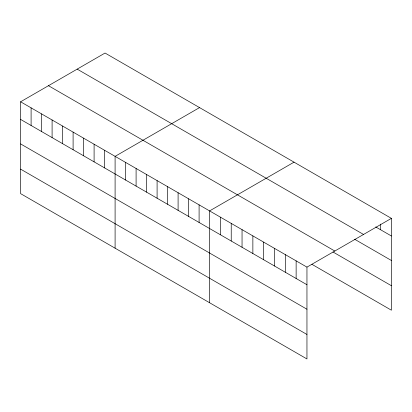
<?xml version="1.0" encoding="UTF-8"?>
<svg xmlns="http://www.w3.org/2000/svg" width="412" height="412" viewBox="0 0 412 412"><rect width="100%" height="100%" fill="white"/><g stroke="black" fill="none" stroke-linecap="round" stroke-linejoin="round"><path stroke-width="0.62" d="M20.6 101.795L306.955 267.12L306.955 358.96L20.6 193.635L20.6 101.795L105.045 53.04L391.4 218.365L391.4 310.205L311.889 264.298M199.542 107.599L115.097 156.354L115.097 248.189M294.039 162.158L209.595 210.908L209.595 302.748M306.955 267.12L391.4 218.365M375.713 226.935L391.4 235.988M77.178 69.128L363.533 234.454M354.619 239.248L391.4 260.482M48.467 85.706L334.822 251.032M332.984 251.99L391.4 285.717M20.6 119.418L306.955 284.743M20.6 143.912L306.955 309.237M20.6 169.141L306.955 334.467M380.58 224.082L380.58 229.747M296.135 260.873L296.135 278.502M285.32 254.631L285.32 272.255M274.5 248.385L274.5 266.008M263.685 242.138L263.685 259.761M252.865 235.891L252.865 253.519M242.05 229.649L242.05 247.272M231.23 223.402L231.23 241.025M220.41 217.155L220.41 234.778M199.094 204.846L199.094 222.475M188.593 198.785L188.593 216.408M178.097 192.723L178.097 210.347M167.596 186.662L167.596 204.285M157.096 180.6L157.096 198.224M146.595 174.539L146.595 192.162M136.094 168.477L136.094 186.1M125.598 162.416L125.598 180.039M104.597 150.292L104.597 167.916M94.096 144.231L94.096 161.854M83.6 138.164L83.6 155.793M73.099 132.103L73.099 149.731M62.598 126.041L62.598 143.67M52.097 119.98L52.097 137.603M41.602 113.918L41.602 131.541M31.101 107.856L31.101 125.48"/></g></svg>
